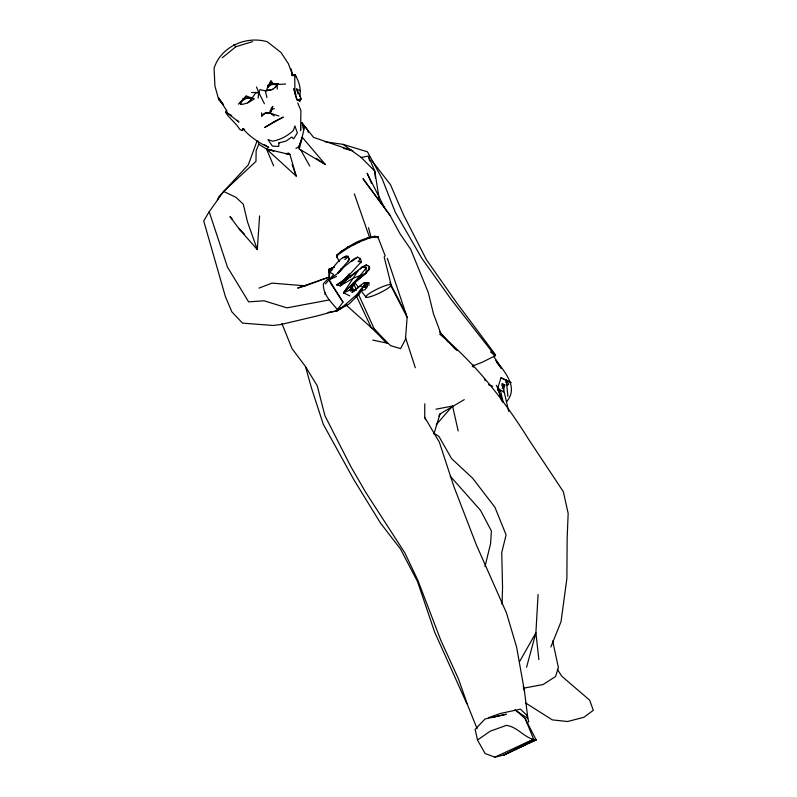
<?xml version="1.0" encoding="UTF-8"?>
<svg xmlns="http://www.w3.org/2000/svg" width="797" height="797" viewBox="0 0 797 797"><rect width="100%" height="100%" fill="white"/><g stroke="black" fill="none" stroke-linecap="round" stroke-linejoin="round"><path stroke-width="1.2" d="M425.558 419.67L424.741 417.429L424.781 403.81M300.648 125.886L300.618 130.708L300.907 110.574L297.739 102.933M502.04 604.305L502.548 587.359L501.741 552.54L506.105 534.867L494.927 507.281L472.591 478.16L451.61 458.644L438.918 436.377L433.678 433.12M294.721 74.599L291.762 75.057L294.721 74.599C299.084 80.816 301.206 88.935 299.811 96.457M325.455 283.931L329.071 279.807L339.333 272.185L344.005 267.035L353.519 259.254L357.594 257.162L360.443 258.567L361.34 261.715C353.738 269.914 346.466 278.99 336.812 284.957L340.259 285.804L346.635 279.418L361.948 267.224L366.301 267.722L366.012 273.311L352.663 284.22L349.813 290.128L343.517 292.828L349.773 295.866M538.085 594.452L535.893 632.768L538.862 659.567M232.455 219.324L229.974 216.605L239.16 228.948L257.311 249.61L259.593 215.907M387.302 258.288L407.137 317.316L405.454 339.432L400.562 348.628L390.52 345.659L374.401 329.31L371.253 327.607L345.858 304.793M334.262 266.816L328.892 269.386L329.719 272.146L329.071 279.807L331.203 284.18L342.979 302.103L336.384 311.139L327.985 312.374M473.219 367.188L473.428 364.877M258.168 98.101L258.706 92.452L260.071 89.603C265.929 91.705 274.058 90.958 277.077 84.721L270.173 84.303L267.563 87.341L266.567 90.489L265.351 90.808L266.915 97.543M339.383 261.466L337.011 257.292L337.041 254.701C348.658 245.765 362.964 236.888 377.798 236.54L378.067 237.865L377.798 236.54M267.961 85.209L267.563 87.341L270.472 85.14L273.471 84.054L278.611 83.466L275.055 87.501M501.851 385.808L502.289 383.606L504.77 384.921L503.425 390.5M366.032 266.068L366.281 264.883L368.921 266.268L369.619 267.862L369.24 269.545C360.951 277.635 351.955 284.818 343.517 292.828L357.923 270.94L351.786 275.304M346.476 279.787L347.203 276.579L349.763 273.999M505.806 382.331L506.304 380.219L500.984 377.758L497.786 388.119L497.876 390.5M484.994 566.587L490.583 543.624L491.4 530.971L480.521 510.319L450.215 476.148M256.983 141.099L248.375 164.72L218.796 196.819L217.442 200.097M299.254 148.969L298.915 146.678L302.232 137.263L325.385 164.531L299.254 148.969L304.404 127.759L301.834 122.758L303.547 129.532M324.987 294.561L325.485 292.599M270.173 84.303L270.621 82.639L273.471 84.054L277.167 84.542L285.655 84.014M526.578 667.238L535.893 632.768L519.853 661.171M338.805 308.469L336.384 311.139C345.768 305.311 352.961 297.221 361.778 290.706L362.854 287.02L365.484 282.845L368.872 282.935L368.951 285.545M365.215 282.796C359.567 283.931 356.936 291.443 350.67 290.825L355.532 281.172M226.557 110.265L225.591 112.307L227.912 115.704L236.908 125.288L239.837 129.443L242.039 130.608L242.677 128.466L244.649 129.463M433.897 433.996L440.034 413.922L464.233 399.646M356.01 297.371C358.222 291.264 363.083 285.954 368.872 282.935L363.442 283.304L365.484 282.845L366.929 284.011L367.457 285.964L365.106 289.65L361.778 290.706M274.427 108.681L272.205 109.03L270.163 113.124L265.252 113.154L263.1 114.31L261.785 116.073L261.605 112.845M258.019 141.029L258.766 144.217L256.136 150.822L255.967 161.412L223.618 191.449L209.203 211.713L203.713 220.968L225.392 296.564L231.847 311.856L242.537 323.134L273.072 325.465L280.614 324.568L317.405 315.871L337.958 310.312L340.399 307.941M550.866 647.005L561.028 621.67L566.876 578.532L567.145 538.314L568.171 513.398L563.349 491.709L528.889 439.735C504.421 400.473 475.54 363.472 439.595 334.063M301.814 139.993L298.915 146.678L295.946 148.372M240.445 104.387L241.979 100.93L246.173 96.038L254.432 98.838L247.658 102.863L243.384 104.158L240.445 104.387L240.375 102.155M348.01 255.967L348.947 259.174L347.89 261.476L337.38 273.361L340.18 270.611L341.076 268.619M247.658 102.863L250.178 100.681L255.538 93.169L258.706 92.452L264.415 103.73M360.832 262.791L361.34 261.715L358.142 261.605L360.443 258.567L359.397 258.686M266.118 112.566L270.163 113.124L272.205 109.03M347.562 248.086L348.269 246.751L348.797 247.389C357.983 243.095 367.467 236.799 377.858 236.888L385.15 255.698L384.174 257.062L391.078 284.698M438.848 416.074L440.034 413.922M333.345 267.533C336.653 262.871 340.917 257.889 346.386 255.877L348.219 257.032L349.395 259.633L347.861 261.466M337.011 257.292L337.041 254.701L338.018 254.711L348.797 247.389M359.367 292.808L362.854 287.02L367.457 285.964M295.388 95.311L297.032 99.864L299.772 101.189L301.216 98.868L296.703 88.995L300.419 90.888M270.621 82.639L267.563 87.341L270.94 80.557L273.471 84.054M369.619 267.862L366.012 273.311L352.991 278.332L340.259 285.804L347.203 276.579L342.859 281.889L336.812 284.957L344.693 279.488M238.393 104.168L246.173 96.038M502.24 388.448L504.77 384.921L502.768 387.561M506.633 401.658C519.126 387.023 504.152 371.472 495.604 359.706M355.432 281.789L366.301 267.722M250.178 100.681L252.101 98.041L244.779 97.991M340.538 252.589L341.973 250.627L344.214 250.089L348.269 246.751M271.149 108.701L272.873 106.39L270.034 111.042L270.163 113.124L274.218 115.963M336.812 256.315L338.018 254.711M342.979 302.103L329.071 279.807L333.704 274.407L329.719 272.146L333.046 267.812M340.18 270.611L343.248 266.955M329.719 272.146L332.598 269.306M360.055 293.226L349.096 303.986L336.384 311.139L342.431 307.303M351.607 286.043L360.334 275.921L343.517 292.828M436.248 424.652L452.566 406.062L458.195 430.968M360.314 269.027L361.948 267.224L366.281 264.883M352.663 284.22L360.334 275.921M242.039 130.608L243.135 129.423L242.677 128.466C249.81 136.676 258.905 142.982 268.808 147.425L264.046 144.526M373.385 237.048L374.321 236.071L376.264 236.609M327.577 279.309L323.433 283.632C322.665 294.97 331.672 302.232 337.958 310.312M340.259 285.804L346.635 279.418L357.923 270.94M527.176 723.098L528.809 721.494L526.528 714.949L520.381 709.161L500.396 713.474L488.71 717.579M353.968 244.669L356.309 242.617L359.367 242.109M261.785 116.073L265.252 113.154M296.554 77.229L294.721 74.49L292.808 75.715L288.394 63.71L281.022 52.512L267.234 41.733C245.994 35.606 220.958 46.575 214.074 68.223L214.941 86.106L218.757 99.745L223.28 104.925M358.64 287.05L351.955 292.479L356.598 288.903M222.263 57.753L235.882 46.724L252.529 41.633M364.637 239.887L366.7 238.253L369.419 238.164M344.752 259.583L348.219 257.032L342.79 257.79M351.367 261.665L357.594 257.162M526.179 744.259L504.122 754.898L494.897 757.15L485.114 753.554L477.503 740.024L490.265 731.178L506.344 725.38C518.17 726.864 524.386 738.58 536.182 739.925L525.273 718.804L517.054 711.303M241.979 100.93L245.087 98.848L248.335 97.882L251.105 98.708M344.453 306.028L346.466 304.743M506.723 385.469L508.655 384.393L506.304 380.219L511.096 382.759L500.984 377.758M527.285 743.701L536.182 739.925L504.122 754.898L533.631 739.217L525.273 718.804M504.122 754.898L526.179 744.239M494.897 757.15L533.631 739.217M336.613 276.39L329.071 279.807L328.892 269.386L334.242 267.115M472.232 366.172L482.055 362.326L495.196 355.771L495.575 354.854L456.502 302.551L426.365 259.573L403.491 214.791L390.46 184.665L371.97 160.775M258.975 288.096L272.036 283.124L305.251 285.844L327.806 277.545L297.66 288.056L305.251 285.844M361.948 267.224L365.016 266.357M329.52 273.959L328.892 269.386L332.419 268.509M301.216 98.868L297.032 99.864L293.884 88.567L294.97 94.176L294.721 74.49M491.759 717.599L506.304 714.232L485.044 718.964L475.142 729.385L477.503 740.024M265.351 90.808L272.873 89.344M324.967 141.766L343.089 144.357L361.19 157.437L368.403 156.073L374.799 171.176L379.193 198.991M329.181 299.971L286.95 307.851L264.036 300.788L248.604 301.864L227.444 267.055L209.203 211.713M435.949 409.19L452.566 406.062M523.33 688.229L543.066 684.563L555.529 676.514L558.388 667.627L552.68 640.927M266.567 90.489L269.286 90.28M225.591 112.307L231.658 115.545M251.583 92.542L258.706 92.452L256.514 86.993M347.512 275.593L349.654 275.593L348.956 275.184M242.686 98.838L245.087 98.848M328.892 269.386L331.741 269.775M366.849 287.717L360.214 285.914M372.747 340.1L386.924 343.059L374.401 329.31L358.451 294.252M285.645 153.602L289.949 154.528L296.205 176.117L266.557 149.089L258.766 144.217M273.819 150.822L266.557 149.089L273.61 165.846M343.417 148.322L352.822 150.822L313.6 137.393L301.834 122.758L306.994 129.174M356.12 290.556L351.138 289.221L349.813 290.128L350.67 290.825M273.61 151.012L266.557 149.089L289.949 154.528L288.026 152.885M343.089 144.357L367.477 151.838L382.191 178.817L395.222 212.112L421.752 258.198L451.441 299.772L495.196 355.771L490.444 351.856M270.163 113.124L278.91 116.013M488.511 384.682L492.656 386.216M344.782 282.626L342.859 281.889L343.726 282.457M223.618 191.449L235.872 197.267L243.294 204.162L247.469 221.795L257.311 249.61M354.037 290.626L351.138 289.221L350.929 287.817M525.681 703.004L552.271 719.88L567.584 721.524L583.862 717.3L593.287 710.336L589.71 700.204L561.895 676.334L557.262 669.221M514.832 709.888L527.903 718.525L524.436 690.929L516.625 647.194L506.484 612.963L476.188 544.481L453.732 486.13L439.326 442.086L424.741 417.429M316.22 158.354L325.385 164.531M496.332 385.26L497.786 388.119L503.604 392.054M226.418 112.287L238.951 122.12L237.297 120.267M240.993 230.532L239.16 228.948L244.31 233.969M233.631 44.752L235.882 46.724M386.924 343.059L371.253 327.607L356.618 296.494M361.19 157.437L374.799 171.176L375.457 178.428M446.599 340.419L448.303 342.172M457.07 350.62L441.05 334.053L433.498 313.898L428.258 292.459L410.664 249.222L400.273 234.179L389.902 215.19L363.103 178.847L389.902 215.19M439.406 331.632L455.276 349.116M501.712 400.791L497.786 388.119L500.765 391.735L503.146 402.306M348.409 274.248L350.61 277.117M354.276 281.899L358.68 287.647M361.619 291.473L366.022 297.211M496.222 361.708L501.283 368.324L493.532 356.08M223.479 104.487L218.488 97.822L227.035 111.261M477.134 728.767L468.048 706.182L458.524 679.074L440.721 640.051L417.877 580.326L404.806 552.799L365.972 492.755L350.839 466.604L324.927 415.735L317.276 385.848L305.49 366.57L292.041 348.628L281.889 323.472M294.621 92.422L295.866 94.425M300.718 149.906L309.754 166.045M390.341 284.708L407.137 317.316M389.902 282.576L406.081 314.227M384.821 208.386L367.118 173.158L371.492 183.36M347.203 276.489L348.249 278.721M351.915 286.492L353.998 290.935M353.31 282.935L356.398 289.729M466.912 703.831L434.534 631.812L417.558 581.661L400.502 549.023L380.567 523.181L353.988 479.943L323.273 424.273L311.517 388.169L305.49 366.57M307.463 130.25L308.399 132.382M484.397 378.495L485.214 380.667M292.11 164.501L296.205 176.117M354.346 193.87L369.728 237.954M497.786 388.119L502.449 401.758M405.354 337.081L415.317 367.736M368.533 227.713L371.023 237.337M368.702 157.258L369.599 160.815M296.703 88.995L297.919 93.797M523.25 686.217L524.436 690.929M291.124 68.911L292.808 75.715M299.453 99.804L299.772 101.189M502.289 383.606L508.705 411.431M506.304 380.219L507.878 396.368M368.921 266.268L369.24 269.545M277.167 84.542L277.246 89.095M278.86 142.952L278.711 146.449L272.425 146.08L267.931 139.595L272.704 141.159C280.385 139.784 287.876 135.829 293.435 130.359L294.89 125.916L297.371 132.999L293.605 138.847L291.722 137.014L286.272 140.959L278.86 142.952M273.999 121.692L264.534 127.55L283.284 117.089L273.999 121.692M371.193 296.434A14.057 2.271 -25.7 0 0 391.197 285.296A14.057 2.271 -25.7 0 0 373.245 291.134A14.057 2.271 -25.7 0 0 371.193 296.434"/></g></svg>
